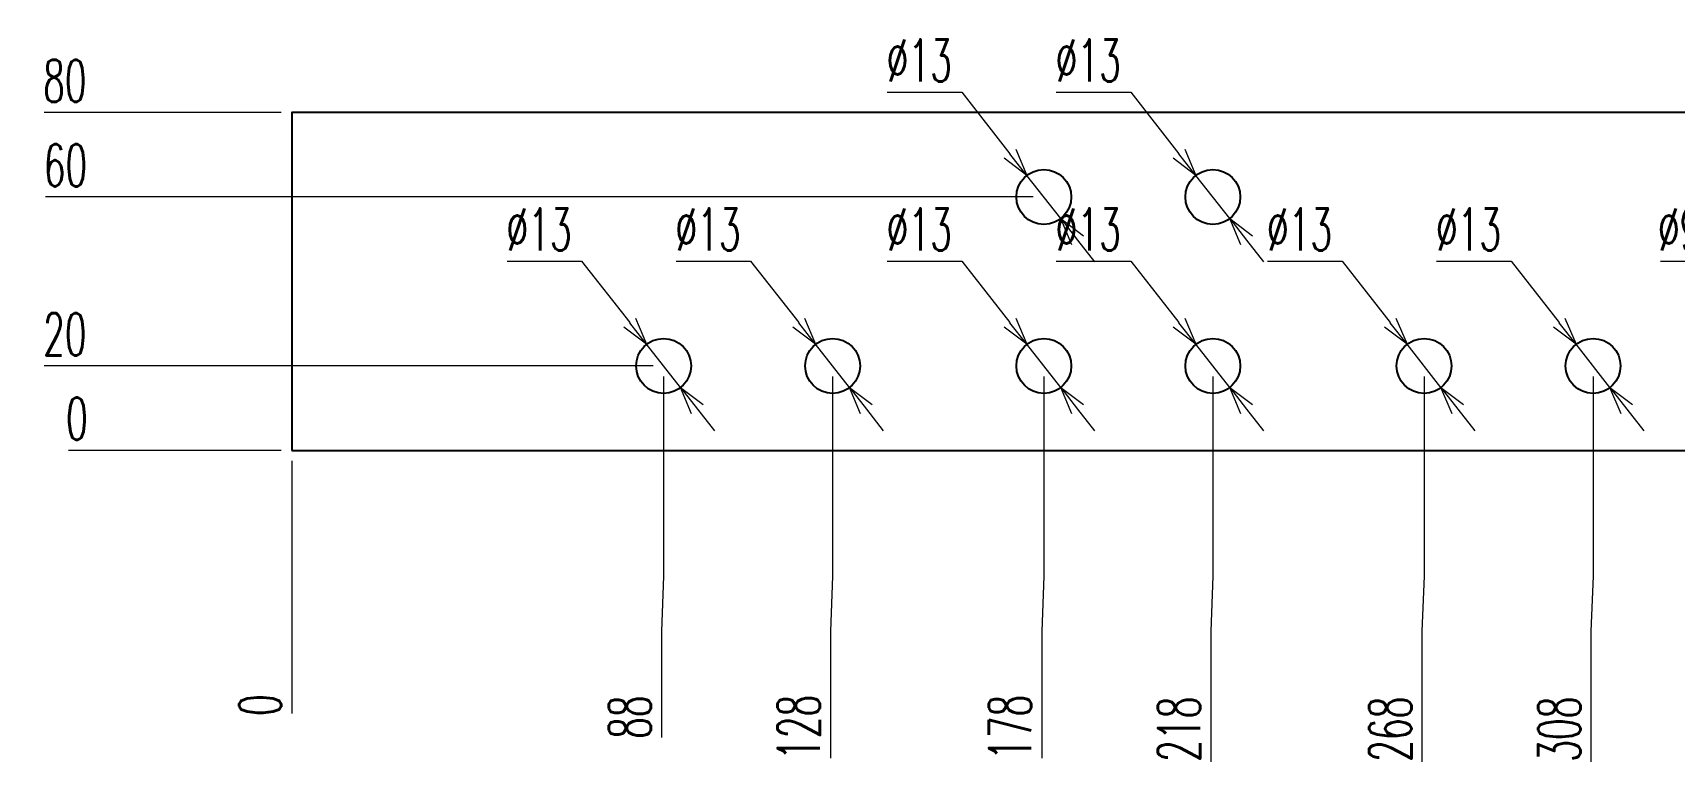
# Model space of a CAD drawing. Header units: millimetres. Extents: x 173893 to 258446, y -176540 to -123824.
# Drawn here: x 196573.7 to 196962.2, y -127642.5 to -127466.2 of the extents above; entities that cross this region are included whole.
import ezdxf

# ---------------------------------------------------------------- set-up
doc = ezdxf.new("R2010")
doc.units = ezdxf.units.MM
doc.header["$LTSCALE"] = 3
doc.layers.add('@.DM. NÉT CHÍNH', color=7, linetype='Continuous')
doc.layers.add('@.VISIBLE', color=7, linetype='Continuous')
doc.styles.add('Ann_w01', font='romans.shx', dxfattribs={"width": 0.6, "bigfont": 'chineset.shx'})
doc.dimstyles.new('Dim 01_SC05', dxfattribs={"dimscale": 5, "dimtxt": 2, "dimasz": 1.3, "dimexe": 0.5, "dimexo": 0.5, "dimgap": 0.5, "dimtad": 1, "dimtoh": 1, "dimdec": 1, "dimzin": 12, "dimdsep": 46, "dimtxsty": 'Ann_w01', "dimblk": 'OPEN30', "dimcen": 1.5, "dimclrd": 6, "dimclre": 6, "dimclrt": 3, "dimadec": 1, "dimazin": 3, "dimtm": 1e-09, "dimtfac": 1, "dimtdec": 1, "dimtmove": 0, "dimatfit": 3, "dimldrblk": 'OPEN30', "dimfxl": 1, "dimtolj": 1, "dimlwd": 20, "dimlwe": 20, "dimarcsym": 0})

# ---------------------------------------------------------------- blocks, each defined once
blk = doc.blocks.new('*D2491')
at = {"layer": '@.DM. NÉT CHÍNH', "color": 6, "linetype": 'Continuous', "lineweight": 20, "transparency": 16777216}
blk.add_line((196634.97, -127567.58), (196634.97, -127627.39), dxfattribs=at)
at = {"layer": 'Defpoints', "color": 0, "linetype": 'Continuous', "transparency": 16777216}
for p in [(196634.97, -127525.08), (196634.97, -127565.08), (196634.97, -127620.89)]:
    blk.add_point(p, dxfattribs=at)
at = {"layer": '@.DM. NÉT CHÍNH', "color": 3, "linetype": 'Continuous', "transparency": 16777216, "insert": (196627.47, -127625.39), "char_height": 10, "attachment_point": 5, "rotation": 90, "style": 'Ann_w01'}
blk.add_mtext('\\A1;0', dxfattribs=at)
blk = doc.blocks.new('_Open30')
at = {"color": 0, "linetype": 'ByBlock', "lineweight": -2}
for p, q in [((-1, 0.268), (0, 0)), ((0, 0), (-1, -0.268)), ((0, 0), (-1, 0))]:
    blk.add_line(p, q, dxfattribs=at)
blk = doc.blocks.new('*D2492')
at = {"layer": '@.DM. NÉT CHÍNH', "color": 6, "linetype": 'Continuous', "lineweight": 20, "transparency": 16777216}
for p, q in [((196722.97, -127547.58), (196722.97, -127594.89)), ((196722.97, -127594.89), (196722.47, -127607.89)), ((196722.47, -127607.89), (196722.47, -127633.1))]:
    blk.add_line(p, q, dxfattribs=at)
at = {"layer": 'Defpoints', "color": 0, "linetype": 'Continuous', "transparency": 16777216}
for p in [(196634.97, -127525.08), (196722.97, -127545.08), (196722.47, -127620.89)]:
    blk.add_point(p, dxfattribs=at)
at = {"layer": '@.DM. NÉT CHÍNH', "color": 3, "linetype": 'Continuous', "transparency": 16777216, "insert": (196714.97, -127628.24), "char_height": 10, "attachment_point": 5, "rotation": 90, "style": 'Ann_w01'}
blk.add_mtext('\\A1;88', dxfattribs=at)
blk = doc.blocks.new('*D2493')
at = {"layer": '@.DM. NÉT CHÍNH', "color": 6, "linetype": 'Continuous', "lineweight": 20, "transparency": 16777216}
for p, q in [((196762.97, -127547.58), (196762.97, -127594.89)), ((196762.97, -127594.89), (196762.47, -127607.89)), ((196762.47, -127607.89), (196762.47, -127637.96))]:
    blk.add_line(p, q, dxfattribs=at)
at = {"layer": 'Defpoints', "color": 0, "linetype": 'Continuous', "transparency": 16777216}
for p in [(196634.97, -127525.08), (196762.97, -127545.08), (196762.47, -127620.89)]:
    blk.add_point(p, dxfattribs=at)
at = {"layer": '@.DM. NÉT CHÍNH', "color": 3, "linetype": 'Continuous', "transparency": 16777216, "insert": (196754.97, -127630.67), "char_height": 10, "attachment_point": 5, "rotation": 90, "style": 'Ann_w01'}
blk.add_mtext('\\A1;128', dxfattribs=at)
blk = doc.blocks.new('*D2494')
at = {"layer": '@.DM. NÉT CHÍNH', "color": 6, "linetype": 'Continuous', "lineweight": 20, "transparency": 16777216}
for p, q in [((196812.97, -127547.58), (196812.97, -127594.89)), ((196812.97, -127594.89), (196812.47, -127607.89)), ((196812.47, -127607.89), (196812.47, -127637.96))]:
    blk.add_line(p, q, dxfattribs=at)
at = {"layer": 'Defpoints', "color": 0, "linetype": 'Continuous', "transparency": 16777216}
for p in [(196634.97, -127525.08), (196812.97, -127545.08), (196812.47, -127620.89)]:
    blk.add_point(p, dxfattribs=at)
at = {"layer": '@.DM. NÉT CHÍNH', "color": 3, "linetype": 'Continuous', "transparency": 16777216, "insert": (196804.97, -127630.67), "char_height": 10, "attachment_point": 5, "rotation": 90, "style": 'Ann_w01'}
blk.add_mtext('\\A1;178', dxfattribs=at)
blk = doc.blocks.new('*D2495')
at = {"layer": '@.DM. NÉT CHÍNH', "color": 6, "linetype": 'Continuous', "lineweight": 20, "transparency": 16777216}
for p, q in [((196852.97, -127547.58), (196852.97, -127594.89)), ((196852.97, -127594.89), (196852.47, -127607.89)), ((196852.47, -127607.89), (196852.47, -127638.82))]:
    blk.add_line(p, q, dxfattribs=at)
at = {"layer": 'Defpoints', "color": 0, "linetype": 'Continuous', "transparency": 16777216}
for p in [(196634.97, -127525.08), (196852.97, -127545.08), (196852.47, -127620.89)]:
    blk.add_point(p, dxfattribs=at)
at = {"layer": '@.DM. NÉT CHÍNH', "color": 3, "linetype": 'Continuous', "transparency": 16777216, "insert": (196844.97, -127631.1), "char_height": 10, "attachment_point": 5, "rotation": 90, "style": 'Ann_w01'}
blk.add_mtext('\\A1;218', dxfattribs=at)
blk = doc.blocks.new('*D2496')
at = {"layer": '@.DM. NÉT CHÍNH', "color": 6, "linetype": 'Continuous', "lineweight": 20, "transparency": 16777216}
for p, q in [((196902.97, -127547.58), (196902.97, -127594.89)), ((196902.97, -127594.89), (196902.47, -127607.89)), ((196902.47, -127607.89), (196902.47, -127638.82))]:
    blk.add_line(p, q, dxfattribs=at)
at = {"layer": 'Defpoints', "color": 0, "linetype": 'Continuous', "transparency": 16777216}
for p in [(196634.97, -127525.08), (196902.97, -127545.08), (196902.47, -127620.89)]:
    blk.add_point(p, dxfattribs=at)
at = {"layer": '@.DM. NÉT CHÍNH', "color": 3, "linetype": 'Continuous', "transparency": 16777216, "insert": (196894.97, -127631.1), "char_height": 10, "attachment_point": 5, "rotation": 90, "style": 'Ann_w01'}
blk.add_mtext('\\A1;268', dxfattribs=at)
blk = doc.blocks.new('*D2497')
at = {"layer": '@.DM. NÉT CHÍNH', "color": 6, "linetype": 'Continuous', "lineweight": 20, "transparency": 16777216}
for p, q in [((196942.97, -127547.58), (196942.97, -127594.89)), ((196942.97, -127594.89), (196942.47, -127607.89)), ((196942.47, -127607.89), (196942.47, -127638.82))]:
    blk.add_line(p, q, dxfattribs=at)
at = {"layer": 'Defpoints', "color": 0, "linetype": 'Continuous', "transparency": 16777216}
for p in [(196634.97, -127525.08), (196942.97, -127545.08), (196942.47, -127620.89)]:
    blk.add_point(p, dxfattribs=at)
at = {"layer": '@.DM. NÉT CHÍNH', "color": 3, "linetype": 'Continuous', "transparency": 16777216, "insert": (196934.97, -127631.1), "char_height": 10, "attachment_point": 5, "rotation": 90, "style": 'Ann_w01'}
blk.add_mtext('\\A1;308', dxfattribs=at)
blk = doc.blocks.new('*D2498')
at = {"layer": '@.DM. NÉT CHÍNH', "color": 6, "linetype": 'Continuous', "lineweight": 20, "transparency": 16777216}
for p, q in [((196992.97, -127547.58), (196992.97, -127594.89)), ((196992.97, -127594.89), (196992.47, -127607.89)), ((196992.47, -127607.89), (196992.47, -127638.82))]:
    blk.add_line(p, q, dxfattribs=at)
at = {"layer": 'Defpoints', "color": 0, "linetype": 'Continuous', "transparency": 16777216}
for p in [(196634.97, -127525.08), (196992.97, -127545.08), (196992.47, -127620.89)]:
    blk.add_point(p, dxfattribs=at)
at = {"layer": '@.DM. NÉT CHÍNH', "color": 3, "linetype": 'Continuous', "transparency": 16777216, "insert": (196984.97, -127631.1), "char_height": 10, "attachment_point": 5, "rotation": 90, "style": 'Ann_w01'}
blk.add_mtext('\\A1;358', dxfattribs=at)
blk = doc.blocks.new('*D2499')
at = {"layer": '@.DM. NÉT CHÍNH', "color": 6, "linetype": 'Continuous', "lineweight": 20, "transparency": 16777216}
for p, q in [((197032.97, -127547.58), (197032.97, -127594.89)), ((197032.97, -127594.89), (197032.47, -127607.89)), ((197032.47, -127607.89), (197032.47, -127638.82))]:
    blk.add_line(p, q, dxfattribs=at)
at = {"layer": 'Defpoints', "color": 0, "linetype": 'Continuous', "transparency": 16777216}
for p in [(196634.97, -127525.08), (197032.97, -127545.08), (197032.47, -127620.89)]:
    blk.add_point(p, dxfattribs=at)
at = {"layer": '@.DM. NÉT CHÍNH', "color": 3, "linetype": 'Continuous', "transparency": 16777216, "insert": (197024.97, -127631.1), "char_height": 10, "attachment_point": 5, "rotation": 90, "style": 'Ann_w01'}
blk.add_mtext('\\A1;398', dxfattribs=at)
blk = doc.blocks.new('*D2500')
at = {"layer": '@.DM. NÉT CHÍNH', "color": 6, "linetype": 'Continuous', "lineweight": 20, "transparency": 16777216}
for p, q in [((197072.97, -127547.58), (197072.97, -127594.89)), ((197072.97, -127594.89), (197072.47, -127607.89)), ((197072.47, -127607.89), (197072.47, -127638.82))]:
    blk.add_line(p, q, dxfattribs=at)
at = {"layer": 'Defpoints', "color": 0, "linetype": 'Continuous', "transparency": 16777216}
for p in [(196634.97, -127525.08), (197072.97, -127545.08), (197072.47, -127620.89)]:
    blk.add_point(p, dxfattribs=at)
at = {"layer": '@.DM. NÉT CHÍNH', "color": 3, "linetype": 'Continuous', "transparency": 16777216, "insert": (197064.97, -127631.1), "char_height": 10, "attachment_point": 5, "rotation": 90, "style": 'Ann_w01'}
blk.add_mtext('\\A1;438', dxfattribs=at)
blk = doc.blocks.new('*D2501')
at = {"layer": '@.DM. NÉT CHÍNH', "color": 6, "linetype": 'Continuous', "lineweight": 20, "transparency": 16777216}
for p, q in [((197112.97, -127547.58), (197112.97, -127594.89)), ((197112.97, -127594.89), (197112.47, -127607.89)), ((197112.47, -127607.89), (197112.47, -127638.82))]:
    blk.add_line(p, q, dxfattribs=at)
at = {"layer": 'Defpoints', "color": 0, "linetype": 'Continuous', "transparency": 16777216}
for p in [(196634.97, -127525.08), (197112.97, -127545.08), (197112.47, -127620.89)]:
    blk.add_point(p, dxfattribs=at)
at = {"layer": '@.DM. NÉT CHÍNH', "color": 3, "linetype": 'Continuous', "transparency": 16777216, "insert": (197104.97, -127631.1), "char_height": 10, "attachment_point": 5, "rotation": 90, "style": 'Ann_w01'}
blk.add_mtext('\\A1;478', dxfattribs=at)
blk = doc.blocks.new('*D2502')
at = {"layer": '@.DM. NÉT CHÍNH', "color": 6, "linetype": 'Continuous', "lineweight": 20, "transparency": 16777216}
for p, q in [((197152.97, -127547.58), (197152.97, -127594.89)), ((197152.97, -127594.89), (197152.47, -127607.89)), ((197152.47, -127607.89), (197152.47, -127638.82))]:
    blk.add_line(p, q, dxfattribs=at)
at = {"layer": 'Defpoints', "color": 0, "linetype": 'Continuous', "transparency": 16777216}
for p in [(196634.97, -127525.08), (197152.97, -127545.08), (197152.47, -127620.89)]:
    blk.add_point(p, dxfattribs=at)
at = {"layer": '@.DM. NÉT CHÍNH', "color": 3, "linetype": 'Continuous', "transparency": 16777216, "insert": (197144.97, -127631.1), "char_height": 10, "attachment_point": 5, "rotation": 90, "style": 'Ann_w01'}
blk.add_mtext('\\A1;518', dxfattribs=at)
blk = doc.blocks.new('*D2503')
at = {"layer": '@.DM. NÉT CHÍNH', "color": 6, "linetype": 'Continuous', "lineweight": 20, "transparency": 16777216}
for p, q in [((197192.97, -127547.58), (197192.97, -127594.89)), ((197192.97, -127594.89), (197192.47, -127607.89)), ((197192.47, -127607.89), (197192.47, -127638.82))]:
    blk.add_line(p, q, dxfattribs=at)
at = {"layer": 'Defpoints', "color": 0, "linetype": 'Continuous', "transparency": 16777216}
for p in [(196634.97, -127525.08), (197192.97, -127545.08), (197192.47, -127620.89)]:
    blk.add_point(p, dxfattribs=at)
at = {"layer": '@.DM. NÉT CHÍNH', "color": 3, "linetype": 'Continuous', "transparency": 16777216, "insert": (197184.97, -127631.1), "char_height": 10, "attachment_point": 5, "rotation": 90, "style": 'Ann_w01'}
blk.add_mtext('\\A1;558', dxfattribs=at)
blk = doc.blocks.new('*D2504')
at = {"layer": '@.DM. NÉT CHÍNH', "color": 6, "linetype": 'Continuous', "lineweight": 20, "transparency": 16777216}
for p, q in [((197232.97, -127547.58), (197232.97, -127594.89)), ((197232.97, -127594.89), (197232.47, -127607.89)), ((197232.47, -127607.89), (197232.47, -127638.82))]:
    blk.add_line(p, q, dxfattribs=at)
at = {"layer": 'Defpoints', "color": 0, "linetype": 'Continuous', "transparency": 16777216}
for p in [(196634.97, -127525.08), (197232.97, -127545.08), (197232.47, -127620.89)]:
    blk.add_point(p, dxfattribs=at)
at = {"layer": '@.DM. NÉT CHÍNH', "color": 3, "linetype": 'Continuous', "transparency": 16777216, "insert": (197224.97, -127631.1), "char_height": 10, "attachment_point": 5, "rotation": 90, "style": 'Ann_w01'}
blk.add_mtext('\\A1;598', dxfattribs=at)
blk = doc.blocks.new('*D2505')
at = {"layer": '@.DM. NÉT CHÍNH', "color": 6, "linetype": 'Continuous', "lineweight": 20, "transparency": 16777216}
for p, q in [((197272.97, -127547.58), (197272.97, -127594.89)), ((197272.97, -127594.89), (197272.47, -127607.89)), ((197272.47, -127607.89), (197272.47, -127638.53))]:
    blk.add_line(p, q, dxfattribs=at)
at = {"layer": 'Defpoints', "color": 0, "linetype": 'Continuous', "transparency": 16777216}
for p in [(196634.97, -127525.08), (197272.97, -127545.08), (197272.47, -127620.89)]:
    blk.add_point(p, dxfattribs=at)
at = {"layer": '@.DM. NÉT CHÍNH', "color": 3, "linetype": 'Continuous', "transparency": 16777216, "insert": (197264.97, -127630.96), "char_height": 10, "attachment_point": 5, "rotation": 90, "style": 'Ann_w01'}
blk.add_mtext('\\A1;638', dxfattribs=at)
blk = doc.blocks.new('*D2506')
at = {"layer": '@.DM. NÉT CHÍNH', "color": 6, "linetype": 'Continuous', "lineweight": 20, "transparency": 16777216}
blk.add_line((197312.93, -127547.58), (197312.93, -127638.53), dxfattribs=at)
at = {"layer": 'Defpoints', "color": 0, "linetype": 'Continuous', "transparency": 16777216}
for p in [(196634.97, -127525.08), (197312.93, -127545.08), (197312.93, -127620.89)]:
    blk.add_point(p, dxfattribs=at)
at = {"layer": '@.DM. NÉT CHÍNH', "color": 3, "linetype": 'Continuous', "transparency": 16777216, "insert": (197305.43, -127630.96), "char_height": 10, "attachment_point": 5, "rotation": 90, "style": 'Ann_w01'}
blk.add_mtext('\\A1;678', dxfattribs=at)
blk = doc.blocks.new('*D2507')
at = {"layer": '@.DM. NÉT CHÍNH', "color": 6, "linetype": 'Continuous', "lineweight": 20, "transparency": 16777216}
blk.add_line((197359.97, -127547.58), (197359.97, -127638.82), dxfattribs=at)
at = {"layer": 'Defpoints', "color": 0, "linetype": 'Continuous', "transparency": 16777216}
for p in [(196634.97, -127525.08), (197359.97, -127545.08), (197359.97, -127620.89)]:
    blk.add_point(p, dxfattribs=at)
at = {"layer": '@.DM. NÉT CHÍNH', "color": 3, "linetype": 'Continuous', "transparency": 16777216, "insert": (197352.47, -127631.1), "char_height": 10, "attachment_point": 5, "rotation": 90, "style": 'Ann_w01'}
blk.add_mtext('\\A1;725', dxfattribs=at)
blk = doc.blocks.new('*D2508')
at = {"layer": '@.DM. NÉT CHÍNH', "color": 6, "linetype": 'Continuous', "lineweight": 20, "transparency": 16777216}
blk.add_line((197399.97, -127547.58), (197399.97, -127638.82), dxfattribs=at)
at = {"layer": 'Defpoints', "color": 0, "linetype": 'Continuous', "transparency": 16777216}
for p in [(196634.97, -127525.08), (197399.97, -127545.08), (197399.97, -127620.89)]:
    blk.add_point(p, dxfattribs=at)
at = {"layer": '@.DM. NÉT CHÍNH', "color": 3, "linetype": 'Continuous', "transparency": 16777216, "insert": (197392.47, -127631.1), "char_height": 10, "attachment_point": 5, "rotation": 90, "style": 'Ann_w01'}
blk.add_mtext('\\A1;765', dxfattribs=at)
blk = doc.blocks.new('*D2509')
at = {"layer": '@.DM. NÉT CHÍNH', "color": 6, "linetype": 'Continuous', "lineweight": 20, "transparency": 16777216}
blk.add_line((197474.97, -127567.58), (197474.97, -127638.82), dxfattribs=at)
at = {"layer": 'Defpoints', "color": 0, "linetype": 'Continuous', "transparency": 16777216}
for p in [(196634.97, -127525.08), (197474.97, -127565.08), (197474.97, -127620.89)]:
    blk.add_point(p, dxfattribs=at)
at = {"layer": '@.DM. NÉT CHÍNH', "color": 3, "linetype": 'Continuous', "transparency": 16777216, "insert": (197467.47, -127631.1), "char_height": 10, "attachment_point": 5, "rotation": 90, "style": 'Ann_w01'}
blk.add_mtext('\\A1;840', dxfattribs=at)
blk = doc.blocks.new('*D2510')
at = {"layer": '@.DM. NÉT CHÍNH', "color": 6, "linetype": 'Continuous', "lineweight": 20, "transparency": 16777216}
blk.add_line((196632.47, -127565.08), (196582.09, -127565.08), dxfattribs=at)
at = {"layer": 'Defpoints', "color": 0, "linetype": 'Continuous', "transparency": 16777216}
for p in [(196588.59, -127565.08), (196634.97, -127565.08), (196634.97, -127565.08)]:
    blk.add_point(p, dxfattribs=at)
at = {"layer": '@.DM. NÉT CHÍNH', "color": 3, "linetype": 'Continuous', "transparency": 16777216, "insert": (196584.09, -127557.58), "char_height": 10, "attachment_point": 5, "style": 'Ann_w01'}
blk.add_mtext('\\A1;0', dxfattribs=at)
blk = doc.blocks.new('*D2511')
at = {"layer": '@.DM. NÉT CHÍNH', "color": 6, "linetype": 'Continuous', "lineweight": 20, "transparency": 16777216}
blk.add_line((196720.47, -127545.08), (196576.38, -127545.08), dxfattribs=at)
at = {"layer": 'Defpoints', "color": 0, "linetype": 'Continuous', "transparency": 16777216}
for p in [(196588.59, -127545.08), (196722.97, -127545.08), (196634.97, -127565.08)]:
    blk.add_point(p, dxfattribs=at)
at = {"layer": '@.DM. NÉT CHÍNH', "color": 3, "linetype": 'Continuous', "transparency": 16777216, "insert": (196581.24, -127537.58), "char_height": 10, "attachment_point": 5, "style": 'Ann_w01'}
blk.add_mtext('\\A1;20', dxfattribs=at)
blk = doc.blocks.new('*D2512')
at = {"layer": '@.DM. NÉT CHÍNH', "color": 6, "linetype": 'Continuous', "lineweight": 20, "transparency": 16777216}
blk.add_line((196810.47, -127505.08), (196576.66, -127505.08), dxfattribs=at)
at = {"layer": 'Defpoints', "color": 0, "linetype": 'Continuous', "transparency": 16777216}
for p in [(196588.59, -127505.08), (196812.97, -127505.08), (196634.97, -127565.08)]:
    blk.add_point(p, dxfattribs=at)
at = {"layer": '@.DM. NÉT CHÍNH', "color": 3, "linetype": 'Continuous', "transparency": 16777216, "insert": (196581.38, -127497.58), "char_height": 10, "attachment_point": 5, "style": 'Ann_w01'}
blk.add_mtext('\\A1;60', dxfattribs=at)
blk = doc.blocks.new('*D2513')
at = {"layer": '@.DM. NÉT CHÍNH', "color": 6, "linetype": 'Continuous', "lineweight": 20, "transparency": 16777216}
blk.add_line((196632.47, -127485.08), (196576.38, -127485.08), dxfattribs=at)
at = {"layer": 'Defpoints', "color": 0, "linetype": 'Continuous', "transparency": 16777216}
for p in [(196588.59, -127485.08), (196634.97, -127485.08), (196634.97, -127565.08)]:
    blk.add_point(p, dxfattribs=at)
at = {"layer": '@.DM. NÉT CHÍNH', "color": 3, "linetype": 'Continuous', "transparency": 16777216, "insert": (196581.24, -127477.58), "char_height": 10, "attachment_point": 5, "style": 'Ann_w01'}
blk.add_mtext('\\A1;80', dxfattribs=at)
blk = doc.blocks.new('*D2526')
at = {"layer": '@.DM. NÉT CHÍNH', "color": 6, "linetype": 'Continuous', "lineweight": 20, "transparency": 16777216}
for p, q in [((196685.92, -127520.27), (196703.56, -127520.27)), ((196703.56, -127520.27), (196714.96, -127534.84)), ((196726.97, -127550.2), (196718.96, -127539.96)), ((196730.98, -127555.32), (196734.98, -127560.44))]:
    blk.add_line(p, q, dxfattribs=at)
at = {"layer": 'Defpoints', "color": 0, "linetype": 'Continuous', "transparency": 16777216}
for p in [(196718.96, -127539.96), (196726.97, -127550.2)]:
    blk.add_point(p, dxfattribs=at)
at = {"layer": '@.DM. NÉT CHÍNH', "color": 6, "linetype": 'Continuous', "lineweight": 20, "transparency": 16777216, "xscale": 6.5, "yscale": 6.5, "zscale": 6.5}
for p, rotation in [((196718.96, -127539.96), 308.0345756827563), ((196726.97, -127550.2), 128.0345756827563)]:
    blk.add_blockref('_Open30', p, dxfattribs=dict(at, rotation=rotation))
at = {"layer": '@.DM. NÉT CHÍNH', "color": 3, "linetype": 'Continuous', "transparency": 16777216, "insert": (196693.49, -127512.77), "char_height": 10, "attachment_point": 5, "style": 'Ann_w01'}
blk.add_mtext('\\A1;∅13', dxfattribs=at)
blk = doc.blocks.new('*D2527')
at = {"layer": '@.DM. NÉT CHÍNH', "color": 6, "linetype": 'Continuous', "lineweight": 20, "transparency": 16777216}
for p, q in [((196725.92, -127520.27), (196743.56, -127520.27)), ((196743.56, -127520.27), (196754.96, -127534.84)), ((196766.97, -127550.2), (196758.96, -127539.96)), ((196770.98, -127555.32), (196774.98, -127560.44))]:
    blk.add_line(p, q, dxfattribs=at)
at = {"layer": 'Defpoints', "color": 0, "linetype": 'Continuous', "transparency": 16777216}
for p in [(196758.96, -127539.96), (196766.97, -127550.2)]:
    blk.add_point(p, dxfattribs=at)
at = {"layer": '@.DM. NÉT CHÍNH', "color": 6, "linetype": 'Continuous', "lineweight": 20, "transparency": 16777216, "xscale": 6.5, "yscale": 6.5, "zscale": 6.5}
for p, rotation in [((196758.96, -127539.96), 308.0345756830374), ((196766.97, -127550.2), 128.0345756830374)]:
    blk.add_blockref('_Open30', p, dxfattribs=dict(at, rotation=rotation))
at = {"layer": '@.DM. NÉT CHÍNH', "color": 3, "linetype": 'Continuous', "transparency": 16777216, "insert": (196733.49, -127512.77), "char_height": 10, "attachment_point": 5, "style": 'Ann_w01'}
blk.add_mtext('\\A1;∅13', dxfattribs=at)
blk = doc.blocks.new('*D2535')
at = {"layer": '@.DM. NÉT CHÍNH', "color": 6, "linetype": 'Continuous', "lineweight": 20, "transparency": 16777216}
for p, q in [((196958.92, -127520.27), (196973.56, -127520.27)), ((196973.56, -127520.27), (196986.19, -127536.42)), ((196995.74, -127548.63), (196990.2, -127541.54)), ((196999.75, -127553.75), (197003.75, -127558.87))]:
    blk.add_line(p, q, dxfattribs=at)
at = {"layer": 'Defpoints', "color": 0, "linetype": 'Continuous', "transparency": 16777216}
for p in [(196990.2, -127541.54), (196995.74, -127548.63)]:
    blk.add_point(p, dxfattribs=at)
at = {"layer": '@.DM. NÉT CHÍNH', "color": 6, "linetype": 'Continuous', "lineweight": 20, "transparency": 16777216, "xscale": 6.5, "yscale": 6.5, "zscale": 6.5}
for p, rotation in [((196990.2, -127541.54), 308.0345756833469), ((196995.74, -127548.63), 128.0345756833469)]:
    blk.add_blockref('_Open30', p, dxfattribs=dict(at, rotation=rotation))
at = {"layer": '@.DM. NÉT CHÍNH', "color": 3, "linetype": 'Continuous', "transparency": 16777216, "insert": (196963.49, -127512.77), "char_height": 10, "attachment_point": 5, "style": 'Ann_w01'}
blk.add_mtext('\\A1;∅9', dxfattribs=at)
blk = doc.blocks.new('*D2536')
at = {"layer": '@.DM. NÉT CHÍNH', "color": 6, "linetype": 'Continuous', "lineweight": 20, "transparency": 16777216}
for p, q in [((196905.92, -127520.27), (196923.56, -127520.27)), ((196923.56, -127520.27), (196934.96, -127534.84)), ((196946.97, -127550.2), (196938.96, -127539.96)), ((196950.98, -127555.32), (196954.98, -127560.44))]:
    blk.add_line(p, q, dxfattribs=at)
at = {"layer": 'Defpoints', "color": 0, "linetype": 'Continuous', "transparency": 16777216}
for p in [(196938.96, -127539.96), (196946.97, -127550.2)]:
    blk.add_point(p, dxfattribs=at)
at = {"layer": '@.DM. NÉT CHÍNH', "color": 6, "linetype": 'Continuous', "lineweight": 20, "transparency": 16777216, "xscale": 6.5, "yscale": 6.5, "zscale": 6.5}
for p, rotation in [((196938.96, -127539.96), 308.0345756825542), ((196946.97, -127550.2), 128.0345756825542)]:
    blk.add_blockref('_Open30', p, dxfattribs=dict(at, rotation=rotation))
at = {"layer": '@.DM. NÉT CHÍNH', "color": 3, "linetype": 'Continuous', "transparency": 16777216, "insert": (196913.49, -127512.77), "char_height": 10, "attachment_point": 5, "style": 'Ann_w01'}
blk.add_mtext('\\A1;∅13', dxfattribs=at)
blk = doc.blocks.new('*D2537')
at = {"layer": '@.DM. NÉT CHÍNH', "color": 6, "linetype": 'Continuous', "lineweight": 20, "transparency": 16777216}
for p, q in [((196865.92, -127520.27), (196883.56, -127520.27)), ((196883.56, -127520.27), (196894.96, -127534.84)), ((196906.97, -127550.2), (196898.96, -127539.96)), ((196910.98, -127555.32), (196914.98, -127560.44))]:
    blk.add_line(p, q, dxfattribs=at)
at = {"layer": 'Defpoints', "color": 0, "linetype": 'Continuous', "transparency": 16777216}
for p in [(196898.96, -127539.96), (196906.97, -127550.2)]:
    blk.add_point(p, dxfattribs=at)
at = {"layer": '@.DM. NÉT CHÍNH', "color": 6, "linetype": 'Continuous', "lineweight": 20, "transparency": 16777216, "xscale": 6.5, "yscale": 6.5, "zscale": 6.5}
for p, rotation in [((196898.96, -127539.96), 308.0345756823392), ((196906.97, -127550.2), 128.0345756823391)]:
    blk.add_blockref('_Open30', p, dxfattribs=dict(at, rotation=rotation))
at = {"layer": '@.DM. NÉT CHÍNH', "color": 3, "linetype": 'Continuous', "transparency": 16777216, "insert": (196873.49, -127512.77), "char_height": 10, "attachment_point": 5, "style": 'Ann_w01'}
blk.add_mtext('\\A1;∅13', dxfattribs=at)
blk = doc.blocks.new('*D2542')
at = {"layer": '@.DM. NÉT CHÍNH', "color": 6, "linetype": 'Continuous', "lineweight": 20, "transparency": 16777216}
for p, q in [((196815.92, -127520.27), (196833.56, -127520.27)), ((196833.56, -127520.27), (196844.96, -127534.84)), ((196856.97, -127550.2), (196848.96, -127539.96)), ((196860.98, -127555.32), (196864.98, -127560.44))]:
    blk.add_line(p, q, dxfattribs=at)
at = {"layer": 'Defpoints', "color": 0, "linetype": 'Continuous', "transparency": 16777216}
for p in [(196848.96, -127539.96), (196856.97, -127550.2)]:
    blk.add_point(p, dxfattribs=at)
at = {"layer": '@.DM. NÉT CHÍNH', "color": 6, "linetype": 'Continuous', "lineweight": 20, "transparency": 16777216, "xscale": 6.5, "yscale": 6.5, "zscale": 6.5}
for p, rotation in [((196848.96, -127539.96), 308.0345756830724), ((196856.97, -127550.2), 128.0345756830724)]:
    blk.add_blockref('_Open30', p, dxfattribs=dict(at, rotation=rotation))
at = {"layer": '@.DM. NÉT CHÍNH', "color": 3, "linetype": 'Continuous', "transparency": 16777216, "insert": (196823.49, -127512.77), "char_height": 10, "attachment_point": 5, "style": 'Ann_w01'}
blk.add_mtext('\\A1;∅13', dxfattribs=at)
blk = doc.blocks.new('*D2543')
at = {"layer": '@.DM. NÉT CHÍNH', "color": 6, "linetype": 'Continuous', "lineweight": 20, "transparency": 16777216}
for p, q in [((196775.92, -127520.27), (196793.56, -127520.27)), ((196793.56, -127520.27), (196804.96, -127534.84)), ((196816.97, -127550.2), (196808.96, -127539.96)), ((196820.98, -127555.32), (196824.98, -127560.44))]:
    blk.add_line(p, q, dxfattribs=at)
at = {"layer": 'Defpoints', "color": 0, "linetype": 'Continuous', "transparency": 16777216}
for p in [(196808.96, -127539.96), (196816.97, -127550.2)]:
    blk.add_point(p, dxfattribs=at)
at = {"layer": '@.DM. NÉT CHÍNH', "color": 6, "linetype": 'Continuous', "lineweight": 20, "transparency": 16777216, "xscale": 6.5, "yscale": 6.5, "zscale": 6.5}
for p, rotation in [((196808.96, -127539.96), 308.0345756825982), ((196816.97, -127550.2), 128.0345756825982)]:
    blk.add_blockref('_Open30', p, dxfattribs=dict(at, rotation=rotation))
at = {"layer": '@.DM. NÉT CHÍNH', "color": 3, "linetype": 'Continuous', "transparency": 16777216, "insert": (196783.49, -127512.77), "char_height": 10, "attachment_point": 5, "style": 'Ann_w01'}
blk.add_mtext('\\A1;∅13', dxfattribs=at)
blk = doc.blocks.new('*D2545')
at = {"layer": '@.DM. NÉT CHÍNH', "color": 6, "linetype": 'Continuous', "lineweight": 20, "transparency": 16777216}
for p, q in [((196815.92, -127480.27), (196833.56, -127480.27)), ((196833.56, -127480.27), (196844.96, -127494.84)), ((196856.97, -127510.2), (196848.96, -127499.96)), ((196860.98, -127515.32), (196864.98, -127520.44))]:
    blk.add_line(p, q, dxfattribs=at)
at = {"layer": 'Defpoints', "color": 0, "linetype": 'Continuous', "transparency": 16777216}
for p in [(196848.96, -127499.96), (196856.97, -127510.2)]:
    blk.add_point(p, dxfattribs=at)
at = {"layer": '@.DM. NÉT CHÍNH', "color": 6, "linetype": 'Continuous', "lineweight": 20, "transparency": 16777216, "xscale": 6.5, "yscale": 6.5, "zscale": 6.5}
for p, rotation in [((196848.96, -127499.96), 308.0345756833405), ((196856.97, -127510.2), 128.0345756833405)]:
    blk.add_blockref('_Open30', p, dxfattribs=dict(at, rotation=rotation))
at = {"layer": '@.DM. NÉT CHÍNH', "color": 3, "linetype": 'Continuous', "transparency": 16777216, "insert": (196823.49, -127472.77), "char_height": 10, "attachment_point": 5, "style": 'Ann_w01'}
blk.add_mtext('\\A1;∅13', dxfattribs=at)
blk = doc.blocks.new('*D2546')
at = {"layer": '@.DM. NÉT CHÍNH', "color": 6, "linetype": 'Continuous', "lineweight": 20, "transparency": 16777216}
for p, q in [((196775.92, -127480.27), (196793.56, -127480.27)), ((196793.56, -127480.27), (196804.96, -127494.84)), ((196816.97, -127510.2), (196808.96, -127499.96)), ((196820.98, -127515.32), (196824.98, -127520.44))]:
    blk.add_line(p, q, dxfattribs=at)
at = {"layer": 'Defpoints', "color": 0, "linetype": 'Continuous', "transparency": 16777216}
for p in [(196808.96, -127499.96), (196816.97, -127510.2)]:
    blk.add_point(p, dxfattribs=at)
at = {"layer": '@.DM. NÉT CHÍNH', "color": 6, "linetype": 'Continuous', "lineweight": 20, "transparency": 16777216, "xscale": 6.5, "yscale": 6.5, "zscale": 6.5}
for p, rotation in [((196808.96, -127499.96), 308.0345756826683), ((196816.97, -127510.2), 128.0345756826683)]:
    blk.add_blockref('_Open30', p, dxfattribs=dict(at, rotation=rotation))
at = {"layer": '@.DM. NÉT CHÍNH', "color": 3, "linetype": 'Continuous', "transparency": 16777216, "insert": (196783.49, -127472.77), "char_height": 10, "attachment_point": 5, "style": 'Ann_w01'}
blk.add_mtext('\\A1;∅13', dxfattribs=at)

msp = doc.modelspace()

# ---------------------------------------------------------------- linework, layer by layer
at = {"layer": '@.VISIBLE', "color": 0}
msp.add_lwpolyline([(196634.97, -127565.08), (197474.97, -127565.08), (197474.97, -127485.08), (196634.97, -127485.08)], close=True, dxfattribs=at)
for centre in [(196812.97, -127505.08), (196852.97, -127505.08), (196722.97, -127545.08), (196762.97, -127545.08), (196812.97, -127545.08), (196852.97, -127545.08), (196902.97, -127545.08), (196942.97, -127545.08)]:
    msp.add_circle(centre, 6.5, dxfattribs=at)

# ---------------------------------------------------------------- dimensions: what is measured, and where the dimension line sits
at = {"layer": '@.DM. NÉT CHÍNH', "linetype": 'Continuous'}
for p1, p2, picture, middle in [((196816.97, -127510.2), (196808.96, -127499.96), '*D2546', (196783.49, -127480.27)), ((196856.97, -127510.2), (196848.96, -127499.96), '*D2545', (196823.49, -127480.27)), ((196726.97, -127550.2), (196718.96, -127539.96), '*D2526', (196693.49, -127520.27)), ((196766.97, -127550.2), (196758.96, -127539.96), '*D2527', (196733.49, -127520.27)), ((196816.97, -127550.2), (196808.96, -127539.96), '*D2543', (196783.49, -127520.27)), ((196856.97, -127550.2), (196848.96, -127539.96), '*D2542', (196823.49, -127520.27)), ((196906.97, -127550.2), (196898.96, -127539.96), '*D2537', (196873.49, -127520.27)), ((196946.97, -127550.2), (196938.96, -127539.96), '*D2536', (196913.49, -127520.27)), ((196995.74, -127548.63), (196990.2, -127541.54), '*D2535', (196963.49, -127520.27))]:
    dim = msp.add_diameter_dim_2p(p1=p1, p2=p2, dimstyle='Dim 01_SC05', dxfattribs=at)
    dim.commit()
    dim.dimension.update_dxf_attribs({"geometry": picture, "text_midpoint": middle, "dimtype": 163})
for feature_location, offset, dtype, origin, picture, middle in [((196634.97, -127485.08), (-46.38, 0), 0, (196634.97, -127565.08), '*D2513', (196581.24, -127477.58)), ((196812.97, -127505.08), (-224.38, 0), 0, (196634.97, -127565.08), '*D2512', (196581.38, -127497.58)), ((196634.96882543, -127565.08369831), (0, -55.80274884), 1, (196634.96882543, -127525.08369831), '*D2491', (196627.46882543, -127625.38644715)), ((196722.97, -127545.08), (-0.5, -75.8), 1, (196634.97, -127525.08), '*D2492', (196714.97, -127628.24)), ((196762.97, -127545.08), (-0.5, -75.8), 1, (196634.97, -127525.08), '*D2493', (196754.97, -127630.67)), ((196812.97, -127545.08), (-0.5, -75.8), 1, (196634.97, -127525.08), '*D2494', (196804.97, -127630.67)), ((196852.97, -127545.08), (-0.5, -75.8), 1, (196634.97, -127525.08), '*D2495', (196844.97, -127631.1)), ((196902.97, -127545.08), (-0.5, -75.8), 1, (196634.97, -127525.08), '*D2496', (196894.97, -127631.1)), ((196942.97, -127545.08), (-0.5, -75.8), 1, (196634.97, -127525.08), '*D2497', (196934.97, -127631.1)), ((196992.97, -127545.08), (-0.5, -75.8), 1, (196634.97, -127525.08), '*D2498', (196984.97, -127631.1)), ((197032.97, -127545.08), (-0.5, -75.8), 1, (196634.97, -127525.08), '*D2499', (197024.97, -127631.1)), ((197072.97, -127545.08), (-0.5, -75.8), 1, (196634.97, -127525.08), '*D2500', (197064.97, -127631.1)), ((197112.97, -127545.08), (-0.5, -75.8), 1, (196634.97, -127525.08), '*D2501', (197104.97, -127631.1)), ((197152.97, -127545.08), (-0.5, -75.8), 1, (196634.97, -127525.08), '*D2502', (197144.97, -127631.1)), ((197192.97, -127545.08), (-0.5, -75.8), 1, (196634.97, -127525.08), '*D2503', (197184.97, -127631.1)), ((197232.97, -127545.08), (-0.5, -75.8), 1, (196634.97, -127525.08), '*D2504', (197224.97, -127631.1)), ((197272.97, -127545.08), (-0.5, -75.8), 1, (196634.97, -127525.08), '*D2505', (197264.97, -127630.96)), ((197312.93, -127545.08), (0, -75.8), 1, (196634.97, -127525.08), '*D2506', (197305.43, -127630.96)), ((197359.97, -127545.08), (0, -75.8), 1, (196634.97, -127525.08), '*D2507', (197352.47, -127631.1)), ((197399.97, -127545.08), (0, -75.8), 1, (196634.97, -127525.08), '*D2508', (197392.47, -127631.1)), ((197474.97, -127565.08), (0, -55.8), 1, (196634.97, -127525.08), '*D2509', (197467.47, -127631.1)), ((196722.97, -127545.08), (-134.38, 0), 0, (196634.97, -127565.08), '*D2511', (196581.24, -127537.58)), ((196634.96882543, -127565.08369831), (-46.37557964, 0), 0, (196634.96882543, -127565.08369831), '*D2510', (196584.09324579, -127557.58369831))]:
    dim = msp.add_ordinate_dim(feature_location=feature_location, offset=offset, dtype=dtype, origin=origin, dimstyle='Dim 01_SC05', dxfattribs=at)
    dim.commit()
    dim.dimension.update_dxf_attribs({"geometry": picture, "text_midpoint": middle})

doc.saveas('drawing.dxf')
